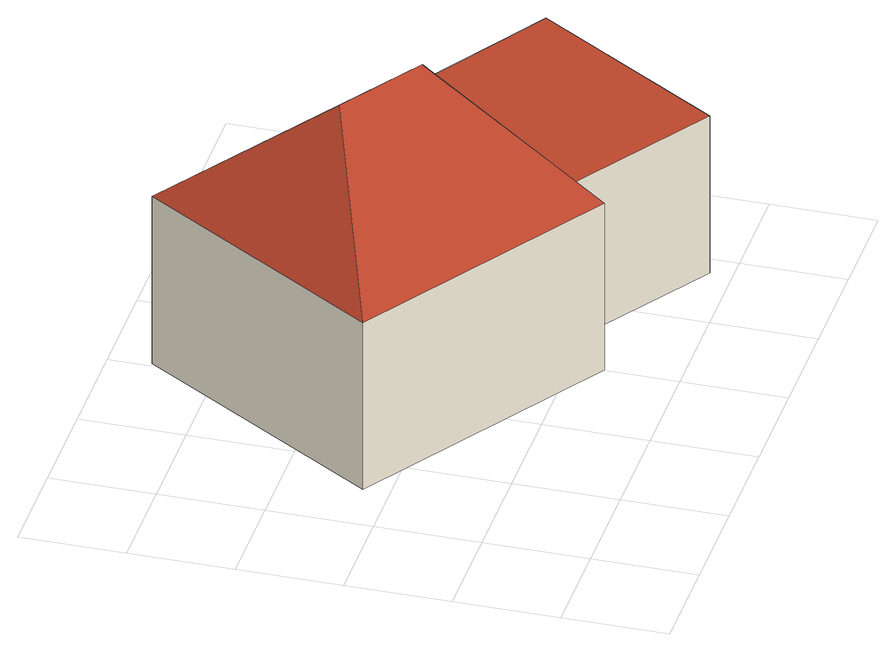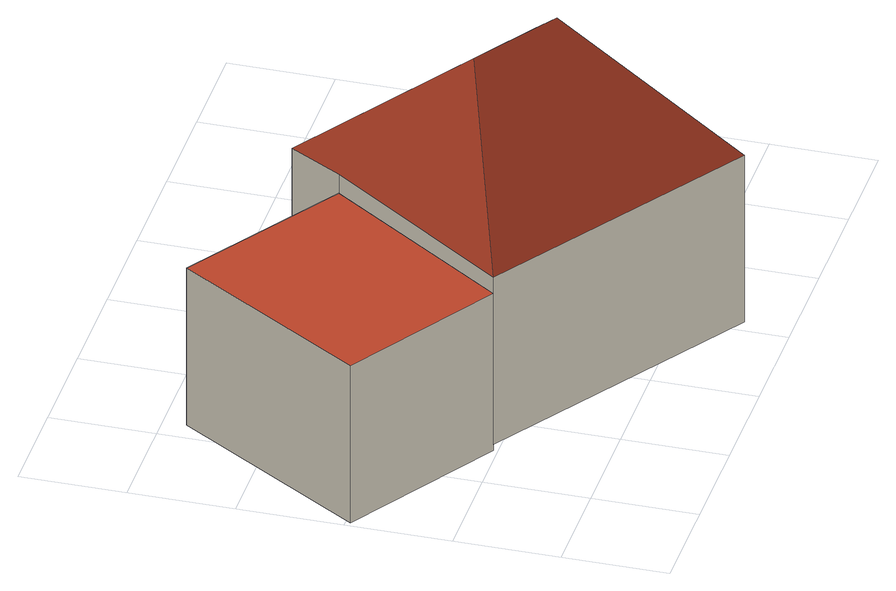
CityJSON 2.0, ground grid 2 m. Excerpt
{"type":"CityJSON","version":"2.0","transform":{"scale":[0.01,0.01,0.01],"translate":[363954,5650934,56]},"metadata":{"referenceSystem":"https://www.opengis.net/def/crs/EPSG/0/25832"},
"CityObjects":{
"building1":{"type":"Building","attributes":{"Gemeindeschluessel":"05315000","Geometrietyp2DReferenz":"3000","function":"31001_3222"},"address":[{"country":"Germany","locality":"Köln","thoroughfareNumber":"24","thoroughfareName":"Peter-Baum-Weg"}],"children":["building1-1","building1-2"]},
"building1-1":{"type":"BuildingPart","attributes":{"roofType":"3200","measuredHeight":5.95,"storeysAboveGround":1},"parents":["building1"],"geometry":[{"type":"MultiSurface","lod":"2","boundaries":[[[0,1,2,3]],[[4,5,1,0]],[[6,7,5,4]],[[3,2,8,9]],[[10,6,4,11]],[[4,0,11]],[[11,0,3,10]],[[3,9,6,10]],[[1,5,7,8,2]],[[6,9,12,13]],[[8,7,13,12]]],"semantics":{"surfaces":[{"type":"WallSurface"},{"type":"RoofSurface"},{"type":"GroundSurface"},{"type":"ClosureSurface"}],"values":[0,0,0,0,1,1,1,1,2,0,3]}}]},
"building1-2":{"type":"BuildingPart","attributes":{"roofType":"1000","measuredHeight":3.32,"storeysAboveGround":1},"address":[{"country":"Germany","locality":"Köln","thoroughfareNumber":"24","thoroughfareName":"Peter-Baum-Weg"}],"parents":["building1"],"geometry":[{"type":"MultiSurface","lod":"2","boundaries":[[[14,15,16,13]],[[17,18,15,14]],[[12,19,18,17]],[[14,13,12,17]],[[16,15,18,19]],[[8,7,16,19]],[[12,13,7,8]]],"semantics":{"surfaces":[{"type":"WallSurface"},{"type":"RoofSurface"},{"type":"GroundSurface"},{"type":"ClosureSurface"}],"values":[0,0,0,1,2,0,3]}}]}
},
"vertices":[
[93,445,465],[93,445,112],[583,135,112],[583,135,465],[392,916,465],[392,916,112],[895,592,465],[895,592,112],[651,240,112],[651,240,470],[574,468,707],[407,575,707],[651,240,431],[895,592,431],
[1190,409,431],[1190,409,99],[895,592,99],[958,44,431],[958,44,99],[651,240,99]
]}
